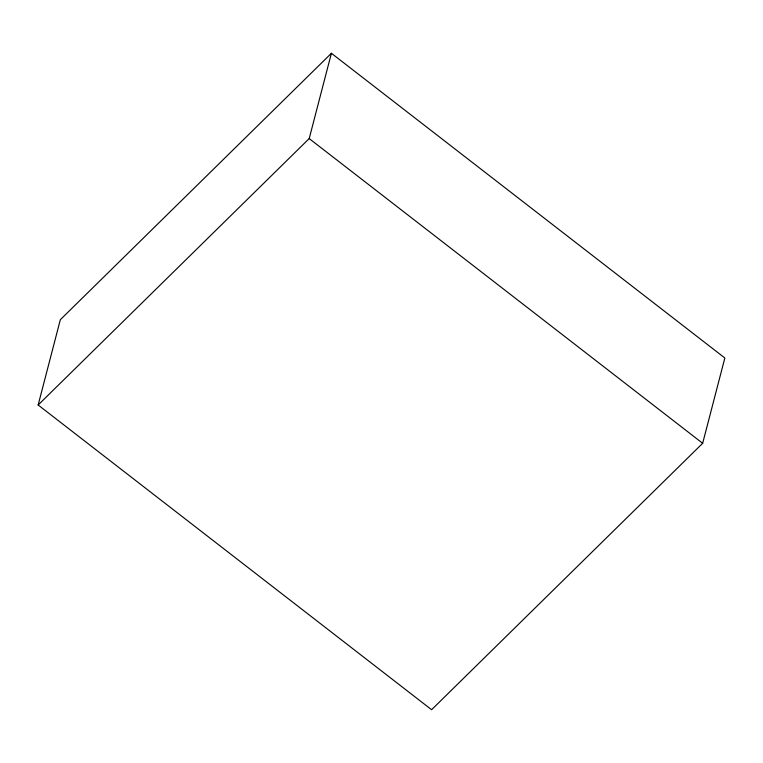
<?xml version="1.0" encoding="UTF-8"?>
<svg xmlns="http://www.w3.org/2000/svg" width="763" height="763" viewBox="0 0 763 763"><rect width="100%" height="100%" fill="white"/><g stroke="black" fill="none" stroke-linecap="round" stroke-linejoin="round"><path stroke-width="1.14" d="M38.15 405L60.334 319.707L331.4 53.276L724.85 358L702.666 443.293L431.6 709.724L38.15 405L309.206 138.58L331.4 53.276M309.206 138.58L702.666 443.293"/></g></svg>
